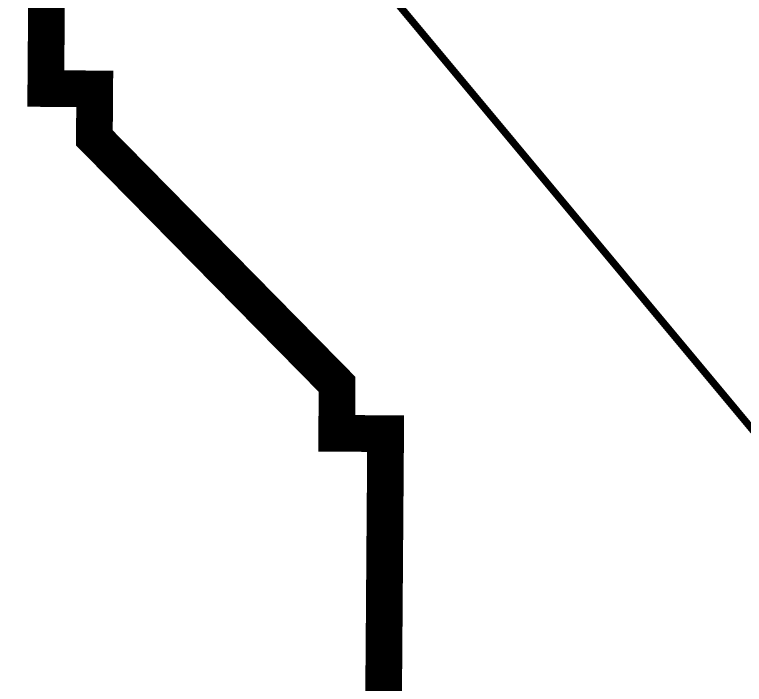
# Model space of a CAD drawing. Header units: metres. Extents: x 326467 to 340077, y 1811030 to 1824953.
# Drawn here: x 329687 to 329747.3, y 1813086.5 to 1813141.8 of the extents above; entities that cross this region are included whole.
import ezdxf

# ---------------------------------------------------------------- set-up
doc = ezdxf.new("R2010")
doc.units = ezdxf.units.M
doc.header["$MEASUREMENT"] = 0
doc.layers.add('HAZARDS LINE', color=1, linetype='Continuous')
doc.layers.add('SURVEY PLOT BOUNDARY', color=35, linetype='Continuous')

# ---------------------------------------------------------------- blocks, each defined once
blk = doc.blocks.new('16')
at = {"layer": 'HAZARDS LINE', "lineweight": 18, "const_width": 3.032}
blk.add_lwpolyline([(329717.512, 1813082.92), (329717.543, 1813086.963), (329717.575, 1813091.007), (329717.606, 1813095.05), (329717.637, 1813099.093), (329717.668, 1813103.136), (329717.699, 1813107.179), (329713.657, 1813107.21), (329713.688, 1813111.253), (329709.677, 1813115.327), (329705.666, 1813119.402), (329701.654, 1813123.476), (329697.643, 1813127.55), (329693.632, 1813131.624), (329693.663, 1813135.667), (329689.621, 1813135.699), (329689.652, 1813139.742), (329689.683, 1813143.785)], dxfattribs=at)
at = {"layer": 'SURVEY PLOT BOUNDARY', "lineweight": 18, "const_width": 0.606}
blk.add_lwpolyline([(329813.907, 1813001.31), (329797.737, 1813001.435), (329785.422, 1812977.27), (329773.545, 1813009.708), (329762.041, 1813090.663), (329717.98, 1813143.566), (329782.815, 1813163.283), (329782.877, 1813171.369), (329783.002, 1813187.541), (329787.076, 1813191.553), (329795.722, 1813264.266), (329848.711, 1813320.463)], dxfattribs=at)
blk.add_lwpolyline([(329776.62, 1812884.342), (329764.368, 1812868.263), (329760.325, 1812868.294), (329748.26, 1812876.474), (329748.448, 1812900.732), (329720.369, 1812929.252), (329700.25, 1812941.538), (329700.469, 1812969.839), (329660.325, 1813006.539), (329619.995, 1813018.98), (329607.898, 1813023.117), (329620.463, 1813079.626), (329685.734, 1813155.945), (329717.98, 1813143.566), (329762.041, 1813090.663), (329773.545, 1813009.708), (329785.422, 1812977.27), (329797.113, 1812920.573), (329784.892, 1812908.538), (329772.765, 1812908.631), (329764.555, 1812892.522)], close=True, dxfattribs=at)

msp = doc.modelspace()

# ---------------------------------------------------------------- block references
msp.add_blockref('16', (0, 0))

doc.saveas('drawing.dxf')
